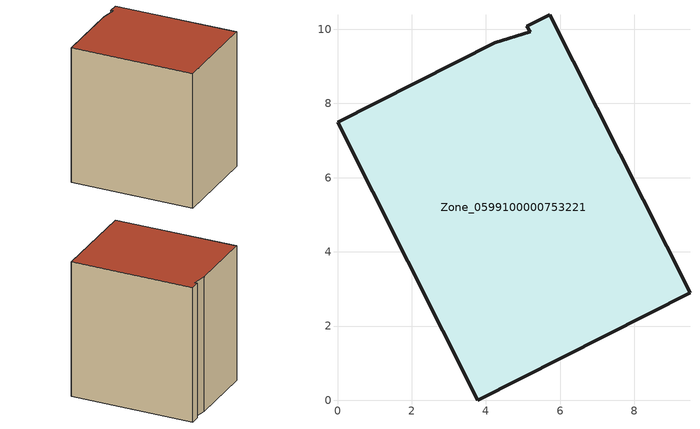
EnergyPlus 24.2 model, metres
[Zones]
Zone_0599100000753221
 floor ground (C_G): 4.23,9.64 5.2,9.93 5.1,10.08 5.72,10.39 9.5,2.89 3.78,0 0,7.49 z3.05
 wall outside (C_F): 5.72,10.39 5.1,10.08 5.2,9.93 4.23,9.64 0,7.49 3.78,0 9.5,2.89 5.72,10.39 z3.05:12.45
 roof outside (C_R): 5.1,10.08 5.2,9.93 4.23,9.64 0,7.49 3.78,0 9.5,2.89 5.72,10.39 z12.45
[BUILDING]
Pand.0599100000753221: North Axis=0; Terrain=City; Loads Convergence Tolerance Value=0.04; Temperature Convergence Tolerance Value=0.4; Solar Distribution=FullExterior; Maximum Number of Warmup Days=25; Minimum Number of Warmup Days=1
[Site:Location]
Rotterdam.The.Hague.AP_ZH_NLD Design_Conditions: Latitude=51.96; Longitude=4.45; Time Zone=1; Elevation=-4.5
[SITE:GROUNDTEMPERATURE:BUILDINGSURFACE]
18, 18, 18, 18, 18, 18, 18, 18, 18, 18, 18, 18
[MATERIAL] Thermal Absorptance=0.9; Solar Absorptance=0.7; Visible Absorptance=0.7
Name | Roughness | Thickness | Conductivity | Density | Specific Heat
G.TI.2006-2014 | MediumSmooth | 0.15 | 0.06 | 540 | 1210
F.TI.2006-2014 | Rough | 0.3 | 0.12 | 1920 | 840
R.TI.2006-2014 | MediumRough | 0.2 | 0.08 | 1500 | 1000
[CONSTRUCTION]
C_G: G.TI.2006-2014
C_F: F.TI.2006-2014
C_R: R.TI.2006-2014
[ZONE]
Zone_0599100000753221: Type=1; Multiplier=1; Ceiling Height=Autocalculate; Volume=Autocalculate; Floor Area=autocalculate; Part of Total Floor Area=Yes
[ZONEINFILTRATION:DESIGNFLOWRATE]
Infil_Zone_0599100000753221: Zone or ZoneList or Space or SpaceList=Zone_0599100000753221; Schedule=AlwaysOn; Design Flow Rate Calculation Method=Flow/Area; Flow Rate per Floor Area=0.0015; Constant Term Coefficient=1; Temperature Term Coefficient=0; Velocity Term Coefficient=0; Velocity Squared Term Coefficient=0
[HVACTEMPLATE:ZONE:IDEALLOADSAIRSYSTEM]
Zone_0599100000753221: Maximum Heating Supply Air Temperature=50; Minimum Cooling Supply Air Temperature=13; Maximum Heating Supply Air Humidity Ratio=0.0156; Minimum Cooling Supply Air Humidity Ratio=0.0077; Heating Limit=NoLimit; Cooling Limit=NoLimit; Dehumidification Control Type=ConstantSensibleHeatRatio; Cooling Sensible Heat Ratio=0.7; Dehumidification Setpoint=60; Humidification Control Type=None; Humidification Setpoint=30; Outdoor Air Method=None; Outdoor Air Flow Rate per Person=0.00944; Outdoor Air Flow Rate per Zone Floor Area=0; Outdoor Air Flow Rate per Zone=0; Demand Controlled Ventilation Type=None; Outdoor Air Economizer Type=NoEconomizer; Heat Recovery Type=None; Sensible Heat Recovery Effectiveness=0.7; Latent Heat Recovery Effectiveness=0.65
[ZONECONTROL:THERMOSTAT]
ThermostatControl_Zone_0599100000753221: Zone or ZoneList=Zone_0599100000753221; Control Type Schedule=DualSetpointControlType; Control 1=Thermostat_Zone_0599100000753221; Temperature Difference Between Cutout And Setpoint=0
[THERMOSTATSETPOINT:DUALSETPOINT]
Thermostat_Zone_0599100000753221: Heating Setpoint Temperature Schedule=HeatingSetpoint_Zone_0599100000753221; Cooling Setpoint Temperature Schedule=CoolingSetpoint_Zone_0599100000753221
[SCHEDULE:COMPACT]
HeatingSetpoint_Zone_0599100000753221: Through: 12/31, For: AllDays, Until: 24:00, 21
CoolingSetpoint_Zone_0599100000753221: Through: 12/31, For: AllDays, Until: 24:00, 24
DualSetpointControlType: Through: 12/31, For: AllDays, Until: 24:00, 4
AlwaysOn: Through: 12/31, For: AllDays, Until: 24:00, 1
